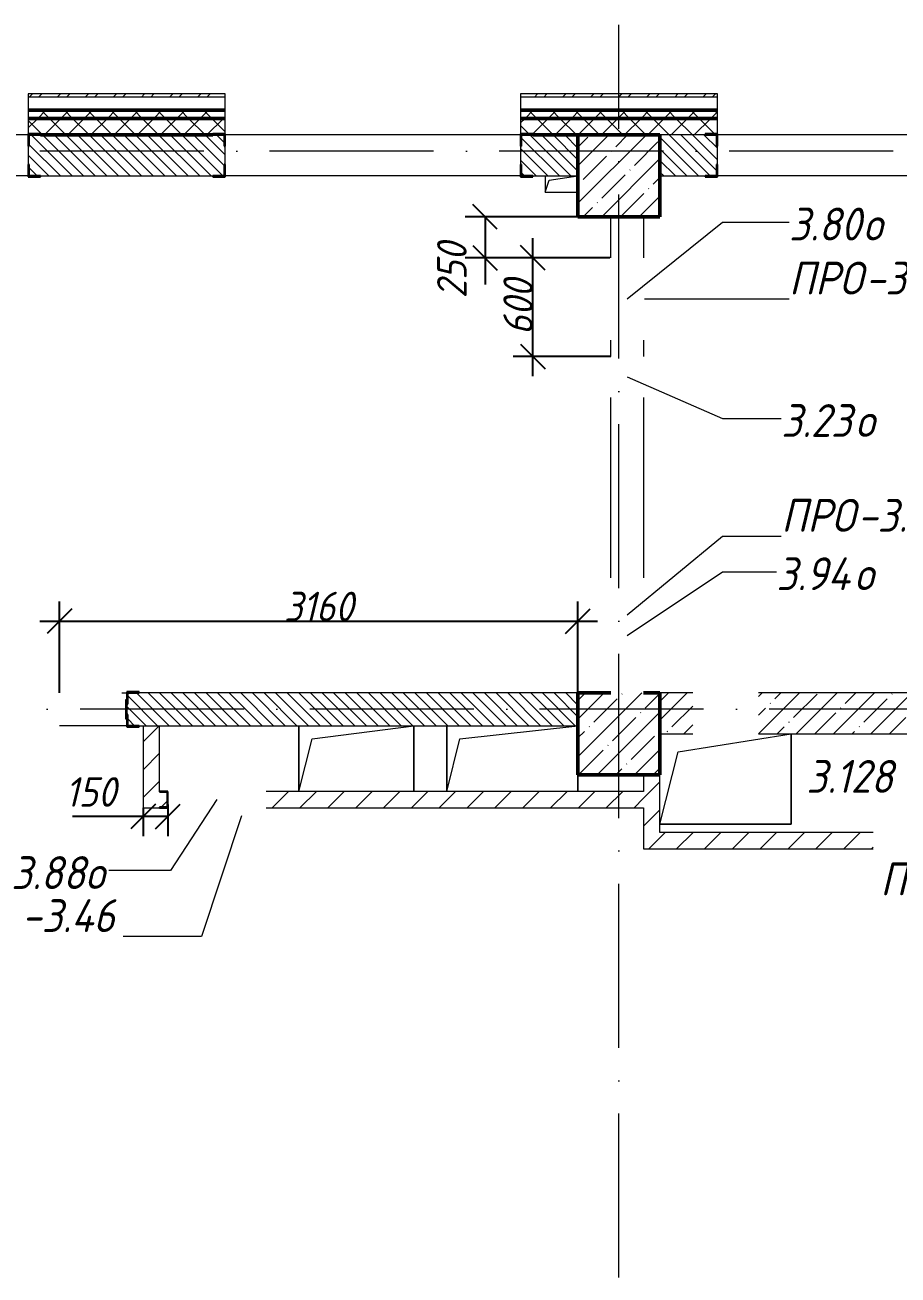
# Model space of a CAD drawing. Header units: millimetres. Extents: x -537608 to 253996, y -217170 to 186033.
# Drawn here: x -131705 to -126385, y 85718 to 93335 of the extents above; entities that cross this region are included whole.
import ezdxf

# ---------------------------------------------------------------- set-up
doc = ezdxf.new("R2010")
doc.units = ezdxf.units.MM
doc.linetypes.add('50_200_ШТРИХ_1Т_ш5_п1_п1_', pattern=[1400, 1000, -200, 0, -200])
for name, color, linetype, lineweight in [('A-____-____-DIMS', 7, 'Continuous', 9), ('A-FLOR-____-OTLN', 7, 'Continuous', 9), ('A-GENM-____-IDEN', 7, 'Continuous', 9), ('A-GENM-____-MCUT', 7, 'Continuous', 25), ('A-GENM-____-OTLN', 7, 'Continuous', 9), ('A-GENM-____-OTLN-1', 7, 'Continuous', 25), ('A-GLAZ-____-IDEN', 7, 'Continuous', 9), ('A-WALL-____-MCUT-1', 7, 'Continuous', 9), ('A-WALL-____-MCUT-2', 7, 'Continuous', 50), ('A-WALL-____-MCUT-3', 7, 'Continuous', 9), ('A-WALL-____-OTLN', 7, 'Continuous', 9), ('A-WALL-____-PATT-1', 7, 'Continuous', 9), ('A-WALL-FNSH-MCUT-1', 7, 'Continuous', 9), ('I-WALL-____-OTLN', 7, 'Continuous', 9), ('S-COLS-____-MCUT', 7, 'Continuous', 50), ('S-COLS-____-OTLN', 7, 'Continuous', 9), ('S-GRID-____-OTLN-1', 7, '50_200_ШТРИХ_1Т_ш5_п1_п1_', 9)]:
    doc.layers.add(name, color=color, linetype=linetype, lineweight=lineweight)
doc.styles.add('ISOCPEUR_I_10', font='isocpeui.ttf', dxfattribs={"width": 0.9, "height": 180})
doc.styles.add('ISOCPEUR_I_9', font='isocpeui.ttf', dxfattribs={"width": 0.9, "height": 250})
doc.dimstyles.new('ISO-1_8_0_9К_СРЕДНИЙ_Кладочные_3', dxfattribs={"dimscale": 304.8, "dimtxt": 179.276612, "dimasz": 0.492126, "dimexe": 0.393701, "dimexo": 0, "dimgap": 0, "dimtad": 1, "dimdec": 3, "dimrnd": 0.001, "dimdsep": 46, "dimtxsty": 'ISOCPEUR_I_10', "dimblk1": 'OBLIQUE', "dimblk2": 'OBLIQUE', "dimsah": 1, "dimcen": 0.09, "dimdle": 0.393701, "dimazin": 0, "dimtfac": 1, "dimtdec": 4, "dimtix": 1, "dimtmove": 0, "dimatfit": 3, "dimfxl": 1, "dimtvp": 1, "dimtolj": 1, "dimtzin": 0, "dimarcsym": 2})
doc.dimstyles.new('ISO-1_8_0_9К_СРЕДНИЙ_Кладочные_4', dxfattribs={"dimscale": 304.8, "dimtxt": 179.276612, "dimasz": 0.492126, "dimexe": 0.393701, "dimexo": 0, "dimgap": 0, "dimtad": 1, "dimdec": 3, "dimrnd": 0.001, "dimdsep": 46, "dimtxsty": 'ISOCPEUR_I_10', "dimblk1": 'OBLIQUE', "dimblk2": 'OBLIQUE', "dimsah": 1, "dimcen": 0.09, "dimdle": 0.393701, "dimazin": 0, "dimtfac": 1, "dimtdec": 4, "dimtix": 1, "dimtmove": 1, "dimatfit": 3, "dimfxl": 1, "dimtvp": 1, "dimtolj": 1, "dimtzin": 0, "dimarcsym": 2})
pattern_1 = [(45, (-178684.97, 83184.24), (-70.71068, 70.71068), []), (135, (-178684.97, 83184.24), (-70.71068, -70.71068), [])]
pattern_2 = [(45, (-178684.97, 83184.24), (-84.85281, 84.85281), [])]
pattern_3 = [(135, (-178684.97, 83184.237), (-35.35534, -35.35534), [])]
pattern_4 = [(45, (-178684.97, 83184.24), (-114.04925, 114.04925), []), (45, (-178570.92, 83184.24), (-114.04925, 114.04925), [201.612, -40.322, 3.353, -36.97])]

# ---------------------------------------------------------------- blocks, each defined once
blk = doc.blocks.new('BSC_Колонна _Прямоугольная - 500х500-V65-АР1_План отверстий 3 этажа в осях 1-64_А-ГГ')
at = {"layer": 'S-COLS-____-OTLN'}
h = blk.add_hatch(dxfattribs=at)
h.set_pattern_fill('FP_102', color=256, style=0, pattern_type=2)
h.set_pattern_definition([(45, (-50600, -5831.04), (-114.04925, 114.04925), []), (45, (-50485.95, -5831.04), (-114.04925, 114.04925), [201.613, -40.323, 3.353, -36.97])])
h.paths.add_polyline_path([(-250, -250), (250, -250), (250, 250), (-250, 250)], flags=0)
at = {"layer": 'S-COLS-____-MCUT'}
for p, q in [((-50, 250), (-250, 250)), ((-250, 250), (-250, -250)), ((250, 250), (150, 250)), ((250, -250), (250, 250)), ((-250, -250), (250, -250))]:
    blk.add_line(p, q, dxfattribs=at)
blk = doc.blocks.new('Фахверк_СКБ_Уголок - 250_2700-27497298-АР1_План отверстий 3 этажа в осях 1-64_А-ГГ')
at = {"layer": 'A-GENM-____-MCUT'}
for p, q in [((200, 181), (125, 181)), ((125, 181), (125, 106)), ((131, 106), (131, 175)), ((131, 175), (200, 175)), ((200, 175), (200, 181)), ((125, 106), (131, 106)), ((131, -6), (125, -6)), ((125, -6), (125, -81)), ((131, -75), (131, -6)), ((200, -75), (131, -75)), ((200, -81), (200, -75)), ((125, -81), (200, -81))]:
    blk.add_line(p, q, dxfattribs=at)
blk = doc.blocks.new('154_Стойка_СКБ_Уголок - СМ-2480_200-28346303-АР1_План отверстий 3 этажа в осях 1-64_А-ГГ')
at = {"layer": 'A-GENM-____-MCUT'}
for p, q in [((125, 156), (125, 81)), ((200, 156), (125, 156)), ((200, 150), (200, 156)), ((125, 81), (131, 81)), ((131, 81), (131, 150)), ((131, 150), (200, 150)), ((131, 19), (125, 19)), ((125, 19), (125, -56)), ((131, -50), (131, 19)), ((125, -56), (200, -56)), ((200, -50), (131, -50)), ((200, -56), (200, -50))]:
    blk.add_line(p, q, dxfattribs=at)
blk = doc.blocks.new('Стойка_Влож_Полоса боковая - Полоса-28213942-АР1_План отверстий 3 этажа в осях 1-64_А-ГГ')
at = {"layer": 'A-GENM-____-OTLN'}
for p, q in [((-5, 60), (0, 60)), ((-5, -60), (-5, 60)), ((0, 31), (0, -31)), ((0, -60), (-5, -60))]:
    blk.add_line(p, q, dxfattribs=at)
blk = doc.blocks.new('AR_Отверстие прямоугольное _в плите_ - AR_Отверстие прямоугольное _в плите_-V180-АР1_План отверстий 3 этажа в осях 1-64_А-ГГ')
at = {"layer": 'A-GENM-____-OTLN'}
for p, q in [((-100, 50), (-100, -50)), ((-100, -50), (-75, 25)), ((-75, 25), (100, 50)), ((-100, -50), (100, -50))]:
    blk.add_line(p, q, dxfattribs=at)
blk = doc.blocks.new('AR_Отверстие прямоугольное _в плите_ - AR_Отверстие прямоугольное _в плите_-30552808-АР1_План отверстий 3 этажа в осях 1-64_А-ГГ')
at = {"layer": 'A-GENM-____-OTLN'}
for p, q in [((-290, 165), (400, 275)), ((400, -275), (400, 275)), ((-400, -275), (-290, 165)), ((-400, -275), (400, -275))]:
    blk.add_line(p, q, dxfattribs=at)
blk = doc.blocks.new('AR_Отверстие прямоугольное _в плите_ - AR_Отверстие прямоугольное _в плите_-30552525-АР1_План отверстий 3 этажа в осях 1-64_А-ГГ')
at = {"layer": 'A-GENM-____-OTLN'}
for p, q in [((-350, 200), (-350, -200)), ((-270, 120), (350, 200)), ((350, -200), (350, 200)), ((-350, -200), (-270, 120))]:
    blk.add_line(p, q, dxfattribs=at)
blk = doc.blocks.new('AR_Отверстие прямоугольное _в плите_ - AR_Отверстие прямоугольное _в плите_-V195-АР1_План отверстий 3 этажа в осях 1-64_А-ГГ')
at = {"layer": 'A-GENM-____-OTLN'}
for p, q in [((-400, 200), (-400, -200)), ((-320, 120), (400, 200)), ((-400, -200), (-320, 120)), ((400, -200), (400, -100))]:
    blk.add_line(p, q, dxfattribs=at)
blk = doc.blocks.new('154_Фахверк_СКБ_Швеллер - Тип_100_3960_зеркало-36793856-АР1_План отверстий 3 этажа в осях 1-64_А-ГГ')
at = {"layer": 'A-GENM-____-MCUT'}
for p, q in [((175, 50), (125, 50)), ((125, 50), (125, -50)), ((128, 47), (175, 47)), ((128, -47), (128, 47)), ((175, 47), (175, 50)), ((125, -50), (175, -50)), ((175, -47), (128, -47)), ((175, -50), (175, -47))]:
    blk.add_line(p, q, dxfattribs=at)
blk = doc.blocks.new('_Oblique')
at = {"color": 0, "linetype": 'ByBlock', "lineweight": -2}
blk.add_line((-0.5, -0.5), (0.5, 0.5), dxfattribs=at)
blk = doc.blocks.new('*D1224')
at = {"layer": 'A-____-____-DIMS', "color": 0, "lineweight": -2, "transparency": 16777216}
for p, q in [((-131495, 89265.3), (-131495, 89821.4)), ((-128335, 89265.3), (-128335, 89821.4)), ((-131615, 89701.4), (-128215, 89701.4))]:
    blk.add_line(p, q, dxfattribs=at)
at = {"layer": 'Defpoints', "color": 0, "transparency": 16777216}
for p in [(-128335, 89701.4), (-131495, 89265.3), (-128335, 89265.3)]:
    blk.add_point(p, dxfattribs=at)
at = {"layer": 'A-____-____-DIMS', "color": 0, "lineweight": -2, "transparency": 16777216, "xscale": 150, "yscale": 150, "zscale": 150, "rotation": 180}
blk.add_blockref('_Oblique', (-131495, 89701.4), dxfattribs=at)
at = {"layer": 'A-____-____-DIMS', "color": 0, "lineweight": -2, "transparency": 16777216, "xscale": 150, "yscale": 150, "zscale": 150}
blk.add_blockref('_Oblique', (-128335, 89701.4), dxfattribs=at)
at = {"layer": 'A-____-____-DIMS', "color": 0, "transparency": 16777216, "insert": (-129915, 89791.4), "char_height": 180, "width": 504.733, "attachment_point": 5, "style": 'ISOCPEUR_I_10'}
blk.add_mtext('\\A1;3160', dxfattribs=at)
blk = doc.blocks.new('*D1225')
at = {"layer": 'A-____-____-DIMS', "color": 0, "lineweight": -2, "transparency": 16777216}
for p, q in [((-128609.4, 91195.3), (-128609.4, 92035.3)), ((-128141, 91915.3), (-128729.4, 91915.3)), ((-128135, 91315.3), (-128729.4, 91315.3))]:
    blk.add_line(p, q, dxfattribs=at)
at = {"layer": 'Defpoints', "color": 0, "transparency": 16777216}
for p in [(-128609.4, 91915.3), (-128141, 91915.3), (-128135, 91315.3)]:
    blk.add_point(p, dxfattribs=at)
at = {"layer": 'A-____-____-DIMS', "color": 0, "lineweight": -2, "transparency": 16777216, "xscale": 150, "yscale": 150, "zscale": 150}
for p, rotation in [((-128609.4, 91915.3), 90), ((-128609.4, 91315.3), 270)]:
    blk.add_blockref('_Oblique', p, dxfattribs=dict(at, rotation=rotation))
at = {"layer": 'A-____-____-DIMS', "color": 0, "transparency": 16777216, "insert": (-128699.4, 91615.3), "char_height": 180, "width": 409.578, "attachment_point": 5, "rotation": 90, "style": 'ISOCPEUR_I_10'}
blk.add_mtext('\\A1;600', dxfattribs=at)
blk = doc.blocks.new('*D1226')
at = {"layer": 'A-____-____-DIMS', "color": 0, "lineweight": -2, "transparency": 16777216}
for p, q in [((-128335, 92165.3), (-129021.3, 92165.3)), ((-128901.3, 92165.3), (-128901.3, 91795.3)), ((-128141, 91915.3), (-129021.3, 91915.3)), ((-128901.3, 91915.3), (-128901.3, 91754.4))]:
    blk.add_line(p, q, dxfattribs=at)
at = {"layer": 'Defpoints', "color": 0, "transparency": 16777216}
for p in [(-128901.3, 92165.3), (-128335, 92165.3), (-128141, 91915.3)]:
    blk.add_point(p, dxfattribs=at)
at = {"layer": 'A-____-____-DIMS', "color": 0, "lineweight": -2, "transparency": 16777216, "xscale": 150, "yscale": 150, "zscale": 150}
for p, rotation in [((-128901.3, 92165.3), 90), ((-128901.3, 91915.3), 270)]:
    blk.add_blockref('_Oblique', p, dxfattribs=dict(at, rotation=rotation))
at = {"layer": 'A-____-____-DIMS', "color": 0, "transparency": 16777216, "insert": (-129193.4, 91669.6), "char_height": 180, "width": 409.578, "attachment_point": 1, "rotation": 90, "line_spacing_factor": 1.149209, "style": 'ISOCPEUR_I_10'}
blk.add_mtext('\\A1;250', dxfattribs=at)
blk = doc.blocks.new('*D1289')
at = {"layer": 'A-____-____-DIMS', "color": 0, "lineweight": -2, "transparency": 16777216}
for p, q in [((-130835, 88585), (-130835, 88391.5)), ((-130985, 88511.5), (-131415.5, 88511.5)), ((-130835, 88511.5), (-131105, 88511.5)), ((-130985, 88565.3), (-130985, 88391.5))]:
    blk.add_line(p, q, dxfattribs=at)
at = {"layer": 'Defpoints', "color": 0, "transparency": 16777216}
for p in [(-130835, 88585), (-130985, 88565.3), (-130835, 88511.5)]:
    blk.add_point(p, dxfattribs=at)
at = {"layer": 'A-____-____-DIMS', "color": 0, "lineweight": -2, "transparency": 16777216, "xscale": 150, "yscale": 150, "zscale": 150, "rotation": 180}
blk.add_blockref('_Oblique', (-130985, 88511.5), dxfattribs=at)
at = {"layer": 'A-____-____-DIMS', "color": 0, "lineweight": -2, "transparency": 16777216, "xscale": 150, "yscale": 150, "zscale": 150}
blk.add_blockref('_Oblique', (-130835, 88511.5), dxfattribs=at)
at = {"layer": 'A-____-____-DIMS', "color": 0, "transparency": 16777216, "insert": (-131459.4, 88751.5), "char_height": 180, "width": 368.207, "attachment_point": 1, "line_spacing_factor": 1.149209, "style": 'ISOCPEUR_I_10'}
blk.add_mtext('\\A1;150', dxfattribs=at)

msp = doc.modelspace()

# ---------------------------------------------------------------- hatches: boundary and pattern name
at = {"layer": 'A-WALL-____-PATT-1'}
h = msp.add_hatch(dxfattribs=at)
h.set_pattern_fill('FP_3', color=256, style=0, pattern_type=2)
h.set_pattern_definition([(45, (-178684.97, 83184.24), (-85.53659, 85.53659), []), (45, (-178627.95, 83184.24), (-85.53659, 85.53659), [])])
h.paths.add_polyline_path([(-106819.9702, 92895.2788), (-106819.9702, 92915.2788), (-110684.9702, 92915.2788), (-110684.9702, 92895.2788), (-108000.0756, 92895.2788)], flags=0)
h.paths.add_polyline_path([(-118604.8613, 92895.2788), (-118484.9702, 92895.2788), (-118484.9702, 92915.2788), (-119684.9702, 92915.2788), (-119684.9702, 92895.2788)], flags=0)
h.paths.add_polyline_path([(-122139.7899, 92895.2788), (-121484.9702, 92895.2788), (-121484.9702, 92915.2788), (-122684.9702, 92915.2788), (-122684.9702, 92895.2788)], flags=0)
h.paths.add_polyline_path([(-124484.9702, 92895.2788), (-124484.9702, 92915.2788), (-125684.9702, 92915.2788), (-125684.9702, 92895.2788), (-125674.7185, 92895.2788)], flags=0)
h.paths.add_polyline_path([(-127484.9702, 92895.2788), (-127484.9702, 92915.2788), (-128684.9702, 92915.2788), (-128684.9702, 92895.2788)], flags=0)
h.paths.add_polyline_path([(-131684.9702, 92895.2788), (-130484.9702, 92895.2788), (-130484.9702, 92915.2788), (-131684.9702, 92915.2788)], flags=0)
h.paths.add_polyline_path([(-133484.9702, 92895.2788), (-133484.9702, 92915.2788), (-134684.9702, 92915.2788), (-134684.9702, 92895.2788), (-134512.0399, 92895.2788)], flags=0)
h.paths.add_polyline_path([(-137684.9702, 92895.2788), (-136484.9702, 92895.2788), (-136484.9702, 92915.2788), (-137684.9702, 92915.2788)], flags=0)
h.paths.add_polyline_path([(-139484.9702, 92895.2788), (-139484.9702, 92915.2788), (-140349.9702, 92915.2788), (-140349.9702, 92895.2788), (-139814.4328, 92895.2788)], flags=0)
h = msp.add_hatch(dxfattribs=at)
h.set_pattern_fill('FP_1', color=256, style=0, pattern_type=2)
h.set_pattern_definition(pattern_1)
h.paths.add_polyline_path([(-104334.9702, 92765.2788), (-104334.9702, 92815.2788), (-110684.9702, 92815.2788), (-110684.9702, 92765.2788), (-104465.147, 92765.2788)], flags=0)
h.paths.add_polyline_path([(-118604.8613, 92765.2788), (-118484.9702, 92765.2788), (-118484.9702, 92815.2788), (-119684.9702, 92815.2788), (-119684.9702, 92765.2788)], flags=0)
h.paths.add_polyline_path([(-121484.9702, 92765.2788), (-121484.9702, 92815.2788), (-122684.9702, 92815.2788), (-122684.9702, 92765.2788), (-122139.7899, 92765.2788)], flags=0)
h.paths.add_polyline_path([(-124484.9702, 92765.2788), (-124484.9702, 92815.2788), (-125684.9702, 92815.2788), (-125684.9702, 92765.2788), (-125674.7185, 92765.2788)], flags=0)
h.paths.add_polyline_path([(-127484.9702, 92765.2788), (-127484.9702, 92815.2788), (-128684.9702, 92815.2788), (-128684.9702, 92765.2788)], flags=0)
h.paths.add_polyline_path([(-131684.9702, 92765.2788), (-130484.9702, 92765.2788), (-130484.9702, 92815.2788), (-131684.9702, 92815.2788)], flags=0)
h.paths.add_polyline_path([(-133484.9702, 92765.2788), (-133484.9702, 92815.2788), (-134684.9702, 92815.2788), (-134684.9702, 92765.2788), (-134512.0399, 92765.2788)], flags=0)
h.paths.add_polyline_path([(-136484.9702, 92765.2788), (-136484.9702, 92815.2788), (-137684.9702, 92815.2788), (-137684.9702, 92765.2788)], flags=0)
h.paths.add_polyline_path([(-139814.4328, 92765.2788), (-139484.9702, 92765.2788), (-139484.9702, 92815.2788), (-140884.9702, 92815.2788), (-140884.9702, 92765.2788)], flags=0)
h.paths.add_polyline_path([(-143884.9702, 92765.2788), (-142684.9702, 92765.2788), (-142684.9702, 92815.2788), (-143884.9702, 92815.2788)], flags=0)
h.paths.add_polyline_path([(-145684.9702, 92765.2788), (-145684.9702, 92815.2788), (-146884.9702, 92815.2788), (-146884.2899, 92765.2788)], flags=0)
h.paths.add_polyline_path([(-148684.9702, 92765.2788), (-148684.9702, 92815.2788), (-149884.9702, 92815.2788), (-149884.9702, 92765.2788)], flags=0)
h.paths.add_polyline_path([(-151684.9702, 92765.2788), (-151684.9702, 92815.2788), (-154854.9702, 92815.2788), (-154854.9702, 92765.2788), (-153954.1471, 92765.2788)], flags=0)
h = msp.add_hatch(dxfattribs=at)
h.set_pattern_fill('FP_1', color=256, style=0, pattern_type=2)
h.set_pattern_definition(pattern_1)
h.paths.add_polyline_path([(-104334.9702, 92665.2788), (-104334.9702, 92765.2788), (-110684.9702, 92765.2788), (-110684.9702, 92671.2788), (-110609.9702, 92671.2788), (-110609.9702, 92665.2788), (-104465.147, 92665.2788)], flags=0)
h.paths.add_polyline_path([(-118604.8613, 92665.2788), (-118559.9702, 92665.2788), (-118559.9702, 92671.2788), (-118484.9702, 92671.2788), (-118484.9702, 92765.2788), (-119684.9702, 92765.2788), (-119684.9702, 92671.2788), (-119609.9702, 92671.2788), (-119609.9702, 92665.2788), (-118834.9702, 92665.2788)], flags=0)
h.paths.add_polyline_path([(-121559.9702, 92665.2788), (-121559.9702, 92671.2788), (-121484.9702, 92671.2788), (-121484.9702, 92765.2788), (-122684.9702, 92765.2788), (-122684.9702, 92671.2788), (-122609.9702, 92671.2788), (-122609.9702, 92665.2788), (-122139.7899, 92665.2788)], flags=0)
h.paths.add_polyline_path([(-124559.9702, 92665.2788), (-124559.9702, 92671.2788), (-124484.9702, 92671.2788), (-124484.9702, 92765.2788), (-125684.9702, 92765.2788), (-125684.9702, 92671.2788), (-125609.9702, 92671.2788), (-125609.9702, 92665.2788), (-124834.9702, 92665.2788)], flags=0)
h.paths.add_polyline_path([(-127559.9702, 92665.2788), (-127559.9702, 92671.2788), (-127484.9702, 92671.2788), (-127484.9702, 92765.2788), (-128684.9702, 92765.2788), (-128684.9702, 92671.2788), (-128609.9702, 92671.2788), (-128609.9702, 92665.2788), (-128334.9702, 92665.2788)], flags=0)
h.paths.add_polyline_path([(-130559.9702, 92665.2788), (-130559.9702, 92671.2788), (-130484.9702, 92671.2788), (-130484.9702, 92765.2788), (-131684.9702, 92765.2788), (-131684.9702, 92671.2788), (-131609.9702, 92671.2788), (-131609.9702, 92665.2788), (-130977.1113, 92665.2788)], flags=0)
h.paths.add_polyline_path([(-134609.9702, 92665.2788), (-133559.9702, 92665.2788), (-133559.9702, 92671.2788), (-133484.9702, 92671.2788), (-133484.9702, 92765.2788), (-134684.9702, 92765.2788), (-134684.9702, 92671.2788), (-134609.9702, 92671.2788)], flags=0)
h.paths.add_polyline_path([(-137334.9702, 92665.2788), (-136559.9702, 92665.2788), (-136559.9702, 92671.2788), (-136484.9702, 92671.2788), (-136484.9702, 92765.2788), (-137684.9702, 92765.2788), (-137684.9702, 92671.2788), (-137609.9702, 92671.2788), (-137609.9702, 92665.2788)], flags=0)
h.paths.add_polyline_path([(-139814.4328, 92665.2788), (-139559.9702, 92665.2788), (-139559.9702, 92671.2788), (-139484.9702, 92671.2788), (-139484.9702, 92765.2788), (-140884.9702, 92765.2788), (-140884.9702, 92665.2788), (-139834.9702, 92665.2788)], flags=0)
h.paths.add_polyline_path([(-143349.3613, 92665.2788), (-142759.9702, 92665.2788), (-142759.9702, 92671.2788), (-142684.9702, 92671.2788), (-142684.9702, 92765.2788), (-143884.9702, 92765.2788), (-143884.9702, 92665.2788), (-143384.9702, 92665.2788)], flags=0)
h.paths.add_polyline_path([(-145759.9702, 92665.2788), (-145759.9702, 92671.2788), (-145684.9702, 92671.2788), (-145684.9702, 92765.2788), (-146884.9702, 92765.2788), (-146884.2899, 92671.2788), (-146809.9702, 92671.2788), (-146809.9702, 92665.2788)], flags=0)
h.paths.add_polyline_path([(-148759.9702, 92665.2788), (-148759.9702, 92671.2788), (-148684.9702, 92671.2788), (-148684.9702, 92765.2788), (-149884.9702, 92765.2788), (-149884.9702, 92665.2788), (-149384.9702, 92665.2788)], flags=0)
h.paths.add_polyline_path([(-151759.9702, 92665.2788), (-151759.9702, 92671.2788), (-151684.9702, 92671.2788), (-151684.9702, 92765.2788), (-154854.9702, 92765.2788), (-154854.9702, 92665.2788), (-152384.9702, 92665.2788)], flags=0)
h = msp.add_hatch(dxfattribs=at)
h.set_pattern_fill('FP_6', color=256, style=0, pattern_type=2)
h.set_pattern_definition(pattern_3)
h.paths.add_polyline_path([(-128334.9702, 92415.2788), (-128334.9702, 92665.2788), (-128678.9702, 92665.2788), (-128678.9702, 92596.2788), (-128684.9702, 92596.2788), (-128684.9702, 92484.2788), (-128678.9702, 92484.2788), (-128678.9702, 92415.2788), (-128609.9702, 92415.2788)], flags=0)
h.paths.add_polyline_path([(-131678.9702, 92415.2788), (-130490.9702, 92415.2788), (-130490.9702, 92484.2788), (-130484.9702, 92484.2788), (-130484.9702, 92596.2788), (-130490.9702, 92596.2788), (-130490.9702, 92665.2788), (-131678.9702, 92665.2788), (-131678.9702, 92596.2788), (-131684.9702, 92596.2788), (-131684.9702, 92484.2788), (-131678.9702, 92484.2788), (-131678.9702, 92416.5288)], flags=0)
h.paths.add_polyline_path([(-133834.9702, 92415.2788), (-133490.9702, 92415.2788), (-133490.9702, 92484.2788), (-133484.9702, 92484.2788), (-133484.9702, 92596.2788), (-133490.9702, 92596.2788), (-133490.9702, 92665.2788), (-133834.9702, 92665.2788), (-133834.9702, 92518.5939)], flags=0)
h = msp.add_hatch(dxfattribs=at)
h.set_pattern_fill('FP_6', color=256, style=0, pattern_type=2)
h.set_pattern_definition(pattern_3)
h.paths.add_polyline_path([(-125678.9702, 92415.2788), (-125334.9702, 92415.2788), (-125334.9702, 92665.2788), (-125678.9702, 92665.2788), (-125678.9702, 92596.2788), (-125684.9702, 92596.2788), (-125684.9702, 92484.2788), (-125678.9702, 92484.2788)], flags=0)
h.paths.add_polyline_path([(-127834.9702, 92415.2788), (-127490.9702, 92415.2788), (-127490.9702, 92484.2788), (-127484.9702, 92484.2788), (-127484.9702, 92596.2788), (-127490.9702, 92596.2788), (-127490.9702, 92665.2788), (-127834.9702, 92665.2788), (-127834.9702, 92518.5939)], flags=0)
h = msp.add_hatch(dxfattribs=at)
h.set_pattern_fill('FP_6', color=256, style=0, pattern_type=2)
h.set_pattern_definition(pattern_3)
h.paths.add_polyline_path([(-128334.9702, 89065.2788), (-128334.9702, 89265.2788), (-131078.9702, 89265.2788), (-131078.9702, 89196.2788), (-131084.9702, 89196.2788), (-131084.9702, 89134.2788), (-131078.9702, 89134.2788), (-131078.9702, 89065.2788), (-129209.647, 89065.2788)], flags=0)
h.paths.add_polyline_path([(-132890.9702, 89065.2788), (-132890.9702, 89134.2788), (-132884.9702, 89134.2788), (-132884.9702, 89196.2788), (-132890.9702, 89196.2788), (-132890.9702, 89265.2788), (-133128.9702, 89265.2788), (-133128.9702, 89196.2788), (-133134.9702, 89196.2788), (-133134.9702, 89134.2788), (-133128.9702, 89134.2788), (-133128.9702, 89065.2788), (-132959.9702, 89065.2788)], flags=0)
h.paths.add_polyline_path([(-133834.9702, 89065.2788), (-133534.9702, 89065.2788), (-133534.9702, 89265.2788), (-133834.9702, 89265.2788)], flags=0)
h = msp.add_hatch(dxfattribs=at)
h.set_pattern_fill('FP_38', color=256, style=0, pattern_type=2)
h.set_pattern_definition(pattern_4)
h.paths.add_polyline_path([(-125334.9702, 89015.2788), (-125334.9702, 89265.2788), (-127234.9702, 89265.2788), (-127234.9702, 89015.2788), (-125674.7185, 89015.2788)], flags=0)
h.paths.add_polyline_path([(-127834.9702, 89015.2788), (-127634.9702, 89015.2788), (-127634.9702, 89265.2788), (-127834.9702, 89265.2788)], flags=0)
h = msp.add_hatch(dxfattribs=at)
h.set_pattern_fill('FP_4', color=256, style=0, pattern_type=2)
h.set_pattern_definition(pattern_2)
h.paths.add_polyline_path([(-130884.9702, 88565.2788), (-130884.9702, 89065.2788), (-130984.9702, 89065.2788), (-130984.9702, 88565.2788)], flags=0)
h = msp.add_hatch(dxfattribs=at)
h.set_pattern_fill('FP_4', color=256, style=0, pattern_type=2)
h.set_pattern_definition(pattern_2)
h.paths.add_polyline_path([(-127934.9702, 88415.2788), (-127834.9702, 88415.2788), (-127834.9702, 88765.2788), (-127934.9702, 88765.2788), (-127934.9702, 88565.2788)], flags=0)
h = msp.add_hatch(dxfattribs=at)
h.set_pattern_fill('FP_4', color=256, style=0, pattern_type=2)
h.set_pattern_definition(pattern_2)
h.paths.add_polyline_path([(-127934.9702, 88565.2788), (-127934.9702, 88665.2788), (-130234.9702, 88665.2788), (-130234.9702, 88565.2788), (-129209.647, 88565.2788)], flags=0)
h.paths.add_polyline_path([(-130884.9702, 88568.2788), (-130837.9702, 88568.2788), (-130837.9702, 88662.2788), (-130884.9702, 88662.2788), (-130884.9702, 88615.2788)], flags=0)
h = msp.add_hatch(dxfattribs=at)
h.set_pattern_fill('FP_4', color=256, style=0, pattern_type=2)
h.set_pattern_definition(pattern_2)
h.paths.add_polyline_path([(-125184.9702, 88315.2788), (-125184.9702, 88415.2788), (-125284.9702, 88415.2788), (-125284.9702, 88412.2788), (-125331.9702, 88412.2788), (-125331.9702, 88318.2788), (-125284.9702, 88318.2788), (-125284.9702, 88315.2788)], flags=0)
h.paths.add_polyline_path([(-126534.9702, 88315.2788), (-126534.9702, 88415.2788), (-127934.9702, 88415.2788), (-127934.9702, 88315.2788)], flags=0)
at = {"layer": 'S-COLS-____-OTLN'}
h = msp.add_hatch(dxfattribs=at)
h.set_pattern_fill('FP_38', color=256, style=0, pattern_type=2)
h.set_pattern_definition(pattern_4)
h.paths.add_polyline_path([(-128334.9702, 92165.2788), (-127834.9702, 92165.2788), (-127834.9702, 92665.2788), (-128334.9702, 92665.2788), (-128334.9702, 92518.5939)], flags=0)

# ---------------------------------------------------------------- linework, layer by layer
at = {"layer": 'A-FLOR-____-OTLN'}
for p, q in [((-130034.9702, 88665.2788), (-130034.9702, 89065.2788)), ((-129334.9702, 89065.2788), (-129334.9702, 88665.2788)), ((-129134.9702, 88665.2788), (-129134.9702, 89065.2788)), ((-127034.9702, 89015.2788), (-127034.9702, 88465.2788)), ((-128334.9702, 88765.2788), (-128334.9702, 88665.2788)), ((-127034.9702, 88465.2788), (-127834.9702, 88465.2788))]:
    msp.add_line(p, q, dxfattribs=at)
at = {"layer": 'A-GENM-____-IDEN'}
for p, q in [((-127928.9702, 91665.2788), (-127048.5816, 91665.2788)), ((-128034.9702, 89740.2788), (-127454.2386, 90219.6753)), ((-127454.2386, 90219.6753), (-127095.8316, 90219.6753)), ((-130384.9702, 88515.2788), (-130629.0308, 87780.8654)), ((-130629.0308, 87780.8654), (-131106.5482, 87780.8654))]:
    msp.add_line(p, q, dxfattribs=at)
at = {"layer": 'A-GLAZ-____-IDEN'}
for p, q in [((-128034.9702, 91665.2788), (-127454.2386, 92134.2831)), ((-127454.2386, 92134.2831), (-127048.1316, 92134.2831)), ((-128034.9702, 91190.2788), (-127454.2386, 90937.1231)), ((-127454.2386, 90937.1231), (-127095.8316, 90937.1231)), ((-128034.9702, 89615.2788), (-127454.2386, 90003.5697)), ((-127454.2386, 90003.5697), (-127125.5316, 90003.5697)), ((-130534.9702, 88615.2788), (-130817.9428, 88182.3033)), ((-130817.9428, 88182.3033), (-131192.9491, 88182.3033))]:
    msp.add_line(p, q, dxfattribs=at)
at = {"layer": 'A-WALL-____-MCUT-1'}
for p, q in [((-127634.9702, 89265.2788), (-127834.9702, 89265.2788)), ((-125334.9702, 89265.2788), (-127234.9702, 89265.2788)), ((-127834.9702, 89015.2788), (-127634.9702, 89015.2788)), ((-127234.9702, 89015.2788), (-125334.9702, 89015.2788))]:
    msp.add_line(p, q, dxfattribs=at)
at = {"layer": 'A-WALL-____-MCUT-2'}
for p, q in [((-130484.9702, 92815.2788), (-131684.9702, 92815.2788)), ((-127484.9702, 92815.2788), (-128684.9702, 92815.2788)), ((-130484.9702, 92765.2788), (-131684.9702, 92765.2788)), ((-127484.9702, 92765.2788), (-128684.9702, 92765.2788)), ((-131609.9702, 92665.2788), (-130559.9702, 92665.2788)), ((-128609.9702, 92665.2788), (-128334.9702, 92665.2788))]:
    msp.add_line(p, q, dxfattribs=at)
at = {"layer": 'A-WALL-____-MCUT-3'}
for p, q in [((-130484.9702, 92895.2788), (-131684.9702, 92895.2788)), ((-131684.9702, 92895.2788), (-131684.9702, 92671.2788)), ((-130484.9702, 92671.2788), (-130484.9702, 92895.2788)), ((-127484.9702, 92895.2788), (-128684.9702, 92895.2788)), ((-128684.9702, 92895.2788), (-128684.9702, 92671.2788)), ((-127484.9702, 92671.2788), (-127484.9702, 92895.2788)), ((-127559.9702, 92665.2788), (-128334.9702, 92665.2788)), ((-128334.9702, 92415.2788), (-128334.9702, 92665.2788)), ((-127834.9702, 92665.2788), (-127834.9702, 92415.2788)), ((-131684.9702, 92596.2788), (-131684.9702, 92484.2788)), ((-130484.9702, 92484.2788), (-130484.9702, 92596.2788)), ((-128684.9702, 92596.2788), (-128684.9702, 92484.2788)), ((-127484.9702, 92484.2788), (-127484.9702, 92596.2788)), ((-131609.9702, 92415.2788), (-130559.9702, 92415.2788)), ((-128609.9702, 92415.2788), (-128334.9702, 92415.2788)), ((-127834.9702, 92415.2788), (-127559.9702, 92415.2788)), ((-128334.9702, 89265.2788), (-131009.9702, 89265.2788)), ((-131009.9702, 89065.2788), (-128334.9702, 89065.2788))]:
    msp.add_line(p, q, dxfattribs=at)
at = {"layer": 'A-WALL-____-OTLN'}
for p, q in [((-131684.9702, 92665.2788), (-133484.9702, 92665.2788)), ((-128684.9702, 92665.2788), (-130484.9702, 92665.2788)), ((-125684.9702, 92665.2788), (-127484.9702, 92665.2788)), ((-131684.9702, 92415.2788), (-133484.9702, 92415.2788)), ((-128684.9702, 92415.2788), (-130484.9702, 92415.2788)), ((-125684.9702, 92415.2788), (-127484.9702, 92415.2788))]:
    msp.add_line(p, q, dxfattribs=at)
at = {"layer": 'A-WALL-FNSH-MCUT-1'}
for p, q in [((-130484.9702, 92915.2788), (-131684.9702, 92915.2788)), ((-131684.9702, 92915.2788), (-131684.9702, 92895.2788)), ((-131684.9702, 92895.2788), (-131684.9702, 92895.2788)), ((-130484.9702, 92895.2788), (-130484.9702, 92915.2788)), ((-127484.9702, 92915.2788), (-128684.9702, 92915.2788)), ((-128684.9702, 92915.2788), (-128684.9702, 92895.2788)), ((-128684.9702, 92895.2788), (-128684.9702, 92895.2788)), ((-127484.9702, 92895.2788), (-127484.9702, 92915.2788)), ((-130984.9702, 89065.2788), (-130984.9702, 88565.2788)), ((-130884.9702, 88665.2788), (-130884.9702, 89065.2788)), ((-127934.9702, 88765.2788), (-127934.9702, 88665.2788)), ((-127834.9702, 88415.2788), (-127834.9702, 88765.2788)), ((-127934.9702, 88665.2788), (-130234.9702, 88665.2788)), ((-130984.9702, 88565.2788), (-130884.9702, 88565.2788)), ((-130234.9702, 88565.2788), (-127934.9702, 88565.2788)), ((-127934.9702, 88565.2788), (-127934.9702, 88315.2788)), ((-126534.9702, 88415.2788), (-127834.9702, 88415.2788)), ((-127934.9702, 88315.2788), (-126534.9702, 88315.2788))]:
    msp.add_line(p, q, dxfattribs=at)
at = {"layer": 'I-WALL-____-OTLN'}
for p, q in [((-128134.9702, 91915.2788), (-128134.9702, 92165.2788)), ((-127934.9702, 92165.2788), (-127934.9702, 91915.2788)), ((-128134.9702, 91315.2788), (-128134.9702, 91415.2788)), ((-127934.9702, 91415.2788), (-127934.9702, 91315.2788)), ((-128134.9702, 89965.2788), (-128134.9702, 91065.2788)), ((-127934.9702, 91065.2788), (-127934.9702, 89965.2788)), ((-131114.9702, 89265.2788), (-131084.9702, 89265.2788)), ((-131084.9702, 89065.2788), (-131494.9702, 89065.2788))]:
    msp.add_line(p, q, dxfattribs=at)
at = {"layer": 'S-COLS-____-MCUT'}
for p, q in [((-127834.9702, 92665.2788), (-128334.9702, 92665.2788)), ((-128334.9702, 92665.2788), (-128334.9702, 92165.2788)), ((-127834.9702, 92165.2788), (-127834.9702, 92665.2788)), ((-128334.9702, 92165.2788), (-127834.9702, 92165.2788))]:
    msp.add_line(p, q, dxfattribs=at)
at = {"layer": 'S-GRID-____-OTLN-1'}
for p, q in [((-128084.9702, 78701.6305), (-128084.9702, 93334.7762)), ((-74610.5636, 92565.2788), (-183114.8259, 92565.2788)), ((-88366.1829, 89165.2788), (-183353.7404, 89165.2788))]:
    msp.add_line(p, q, dxfattribs=at)

# ---------------------------------------------------------------- block references
at = {"layer": 'A-GENM-____-OTLN'}
for name, p in [('AR_Отверстие прямоугольное _в плите_ - AR_Отверстие прямоугольное _в плите_-V180-АР1_План отверстий 3 этажа в осях 1-64_А-ГГ', (-128434.9702, 92365.2788)), ('Стойка_Влож_Полоса боковая - Полоса-28213942-АР1_План отверстий 3 этажа в осях 1-64_А-ГГ', (-131084.9702, 89165.2788)), ('AR_Отверстие прямоугольное _в плите_ - AR_Отверстие прямоугольное _в плите_-30552525-АР1_План отверстий 3 этажа в осях 1-64_А-ГГ', (-129684.9702, 88865.2788)), ('AR_Отверстие прямоугольное _в плите_ - AR_Отверстие прямоугольное _в плите_-V195-АР1_План отверстий 3 этажа в осях 1-64_А-ГГ', (-128734.9702, 88865.2788)), ('AR_Отверстие прямоугольное _в плите_ - AR_Отверстие прямоугольное _в плите_-30552808-АР1_План отверстий 3 этажа в осях 1-64_А-ГГ', (-127434.9702, 88740.2788))]:
    msp.add_blockref(name, p, dxfattribs=at)
at = {"layer": 'A-GENM-____-OTLN-1'}
for name, p in [('Фахверк_СКБ_Уголок - 250_2700-27497298-АР1_План отверстий 3 этажа в осях 1-64_А-ГГ', (-131809.9702, 92490.2788)), ('Фахверк_СКБ_Уголок - 250_2700-27497298-АР1_План отверстий 3 этажа в осях 1-64_А-ГГ', (-128809.9702, 92490.2788)), ('154_Стойка_СКБ_Уголок - СМ-2480_200-28346303-АР1_План отверстий 3 этажа в осях 1-64_А-ГГ', (-131209.9702, 89115.2788))]:
    msp.add_blockref(name, p, dxfattribs=at)
at = {"layer": 'A-GENM-____-OTLN-1', "rotation": 180}
for name, p in [('Фахверк_СКБ_Уголок - 250_2700-27497298-АР1_План отверстий 3 этажа в осях 1-64_А-ГГ', (-130359.9702, 92590.2788)), ('Фахверк_СКБ_Уголок - 250_2700-27497298-АР1_План отверстий 3 этажа в осях 1-64_А-ГГ', (-127359.9702, 92590.2788)), ('154_Фахверк_СКБ_Швеллер - Тип_100_3960_зеркало-36793856-АР1_План отверстий 3 этажа в осях 1-64_А-ГГ', (-130709.9702, 88615.2788))]:
    msp.add_blockref(name, p, dxfattribs=at)
at = {"layer": 'S-COLS-____-OTLN'}
msp.add_blockref('BSC_Колонна _Прямоугольная - 500х500-V65-АР1_План отверстий 3 этажа в осях 1-64_А-ГГ', (-128084.9702, 89015.2788), dxfattribs=at)

# ---------------------------------------------------------------- texts
at = {"layer": 'A-GENM-____-IDEN', "char_height": 200, "attachment_point": 1, "style": 'ISOCPEUR_I_9'}
for s, insert, width in [('ПРО', (-127048.5816, 91892.395), 562.784625), ('-3.11', (-126584.2378, 91892.395), 620.506125), ('ПРО', (-127095.8316, 90446.7914), 562.784625), ('-3.22', (-126631.4878, 90446.7914), 707.088375), ('ПРО', (-126492.3313, 88231.4646), 562.784625), ('-3.46', (-131725.4564, 88007.9816), 735.949125)]:
    msp.add_mtext(s, dxfattribs=dict(at, insert=insert, width=width))
at = {"layer": 'A-GLAZ-____-IDEN', "char_height": 200, "attachment_point": 1, "style": 'ISOCPEUR_I_9'}
for s, insert, width in [('3.80', (-127048.1316, 92221.8977), 548.35425), ('\\fISOCPEUR|b0|i1|c204|p34|;\\W.9;о', (-126595.6941, 92221.8977), 158.734125), ('3.23', (-127095.8316, 91024.7377), 548.35425), ('\\fISOCPEUR|b0|i1|c204|p34|;\\W.9;о', (-126643.3941, 91024.7377), 158.734125), ('3.94', (-127125.5316, 90091.1843), 577.215), ('\\fISOCPEUR|b0|i1|c204|p34|;\\W.9;о', (-126649.2816, 90091.1843), 158.734125), ('3.128', (-126942.7932, 88856.3125), 663.79725), ('3.88', (-131788.4036, 88269.9179), 548.35425), ('\\fISOCPEUR|b0|i1|c204|p34|;\\W.9;о', (-131335.9661, 88269.9179), 158.734125)]:
    msp.add_mtext(s, dxfattribs=dict(at, insert=insert, width=width))

# ---------------------------------------------------------------- dimensions: what is measured, and where the dimension line sits
at = {"layer": 'A-____-____-DIMS'}
dim = msp.add_linear_dim(base=(-128901.3395, 92165.2788), p1=(-128140.9702, 91915.2788), p2=(-128334.9702, 92165.2788), angle=90, dimstyle='ISO-1_8_0_9К_СРЕДНИЙ_Кладочные_3', override={"dimpost": '<>', "dimfxl": 316.442728}, dxfattribs=at)
dim.commit()
dim.dimension.update_dxf_attribs({"geometry": '*D1226', "text_midpoint": (-129073.4031, 91754.4269), "dimtype": 160, "text_rotation": 90})
dim = msp.add_linear_dim(base=(-128609.385, 91915.2788), p1=(-128134.9702, 91315.2788), p2=(-128140.9702, 91915.2788), angle=90, dimstyle='ISO-1_8_0_9К_СРЕДНИЙ_Кладочные_4', override={"dimpost": '<>', "dimfxl": 600.029999}, dxfattribs=at)
dim.commit()
dim.dimension.update_dxf_attribs({"geometry": '*D1225', "text_midpoint": (-128699.385, 91615.2788)})
dim = msp.add_linear_dim(base=(-128334.9702, 89701.3736), p1=(-131494.9702, 89265.2788), p2=(-128334.9702, 89265.2788), dimstyle='ISO-1_8_0_9К_СРЕДНИЙ_Кладочные_4', override={"dimpost": '<>', "dimfxl": 3160}, dxfattribs=at)
dim.commit()
dim.dimension.update_dxf_attribs({"geometry": '*D1224', "text_midpoint": (-129914.9702, 89791.3736)})
dim = msp.add_linear_dim(base=(-130834.9702, 88511.462), p1=(-130984.9702, 88565.2788), p2=(-130834.9702, 88584.9714), dimstyle='ISO-1_8_0_9К_СРЕДНИЙ_Кладочные_3', override={"dimpost": '<>', "dimfxl": 151.287131}, dxfattribs=at)
dim.commit()
dim.dimension.update_dxf_attribs({"geometry": '*D1289', "text_midpoint": (-131275.2475, 88511.462), "dimtype": 160})

doc.saveas('drawing.dxf')
